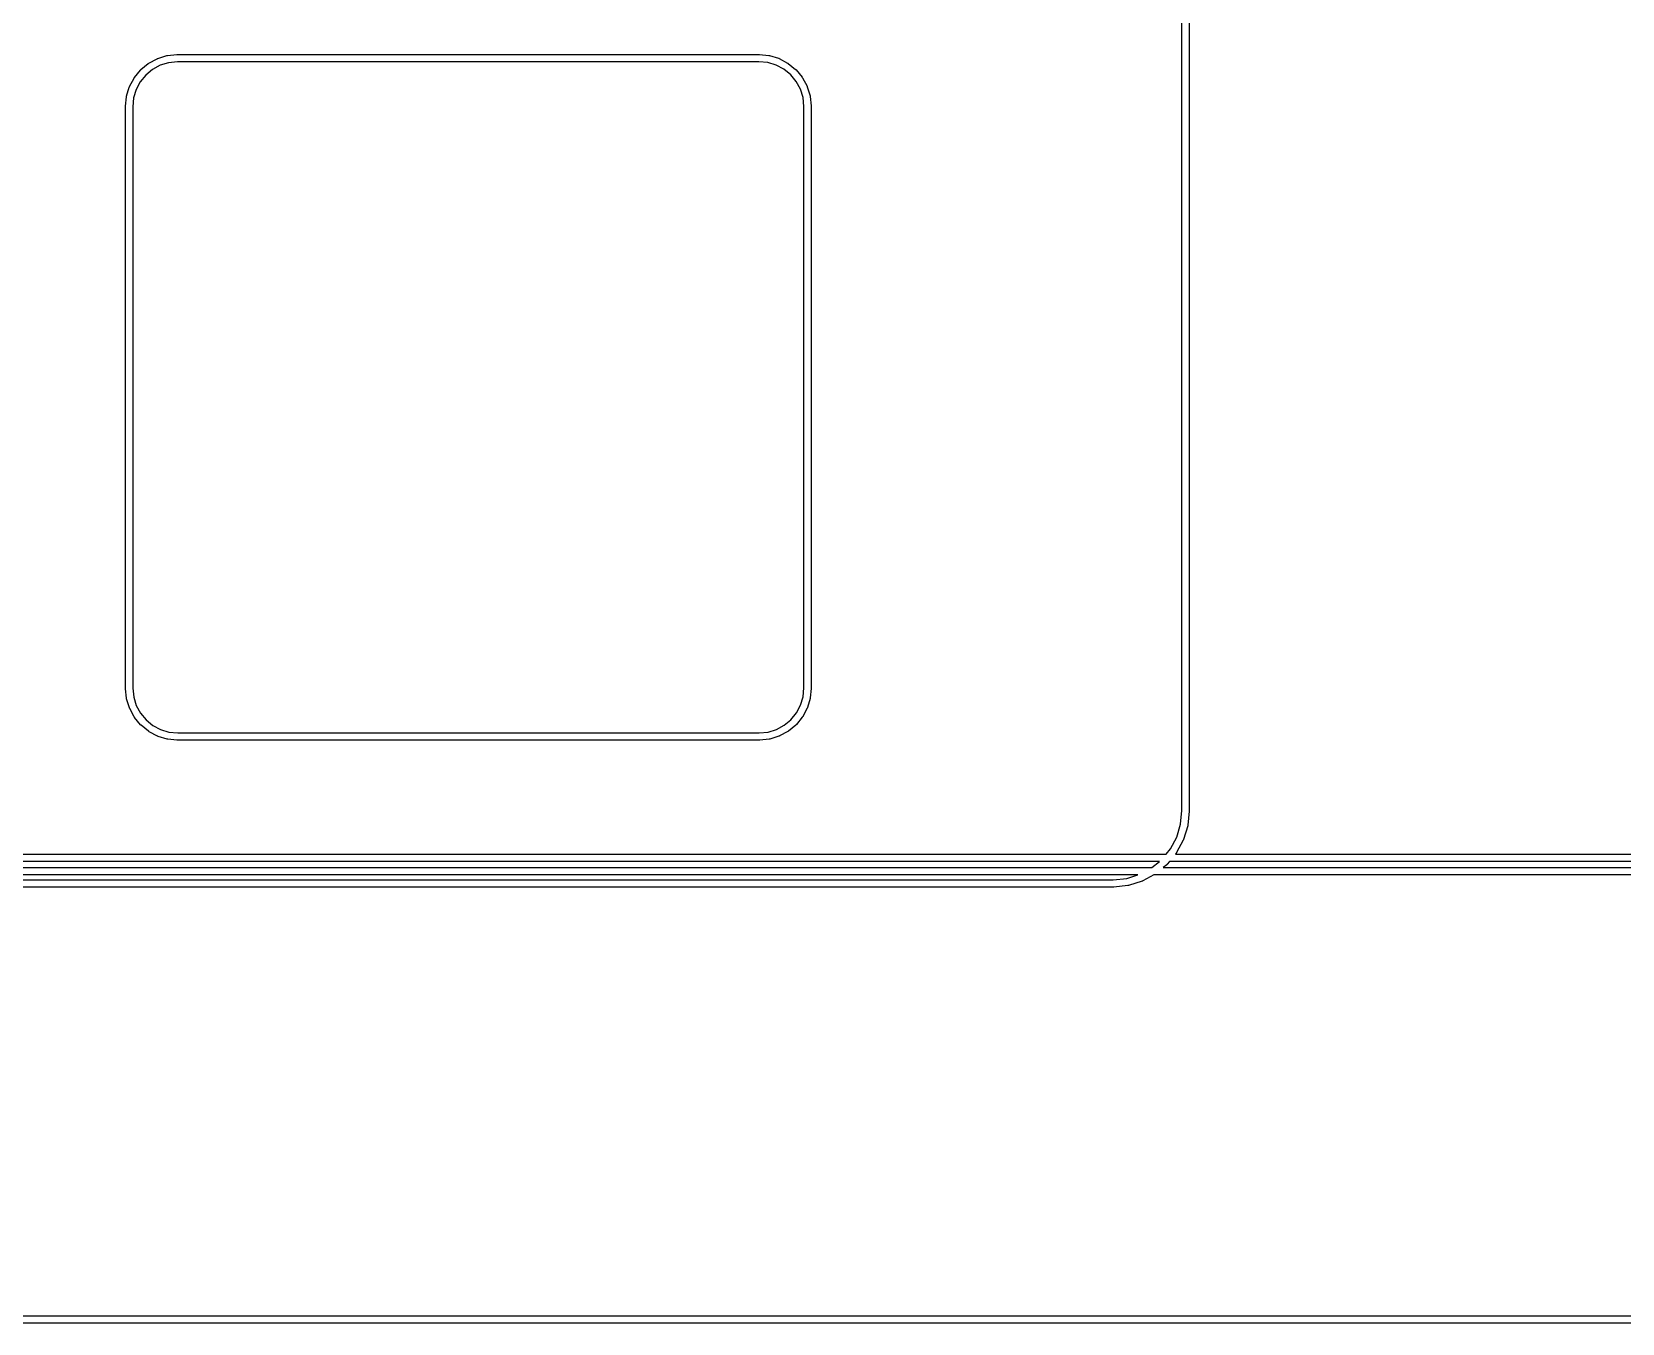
# Model space of a CAD drawing. Extents: x 18 to 369, y 6 to 139.
# Drawn here: x 48.71 to 81.52, y 22.14 to 48.79 of the extents above; entities that cross this region are included whole.
import ezdxf

# ---------------------------------------------------------------- set-up
doc = ezdxf.new("R2010")
doc.units = 0
doc.layers.add('BLACK', color=7, linetype='CONTINUOUS')

msp = doc.modelspace()

# ---------------------------------------------------------------- linework, layer by layer
at = {"layer": 'BLACK', "linetype": 'CONTINUOUS'}
for p, q in [((72.4386, 32.718), (72.4386, 49.8643)), ((72.5886, 49.8643), (72.5886, 32.7107)), ((51.3039, 48.2379), (51.4903, 48.2956)), ((51.4903, 48.2956), (51.4913, 48.2959)), ((51.4913, 48.2959), (51.498, 48.2971)), ((51.498, 48.2971), (51.5046, 48.2985)), ((51.5046, 48.2985), (51.6987, 48.3189)), ((51.6987, 48.3189), (51.6998, 48.319)), ((51.6998, 48.319), (51.7031, 48.319)), ((51.7031, 48.319), (51.7063, 48.3193)), ((51.7063, 48.3193), (51.7098, 48.3193)), ((51.7098, 48.3193), (51.7099, 48.3194)), ((51.7099, 48.3194), (51.7133, 48.3194)), ((51.7133, 48.3194), (63.7172, 48.3193)), ((63.7172, 48.3193), (63.7208, 48.319)), ((63.7208, 48.319), (63.7209, 48.319)), ((63.7209, 48.319), (63.9151, 48.2999)), ((63.9151, 48.2999), (63.9151, 48.2999)), ((63.9151, 48.2999), (63.9162, 48.2998)), ((63.9162, 48.2998), (63.9228, 48.2984)), ((63.9228, 48.2984), (63.9295, 48.2971)), ((63.9295, 48.2971), (64.1163, 48.2407)), ((50.8225, 47.8451), (50.9459, 47.9964)), ((50.9459, 47.9964), (50.9465, 47.9972)), ((50.9459, 47.9964), (50.9459, 47.9964)), ((50.9459, 47.9964), (50.9459, 47.9964)), ((50.9465, 47.9972), (50.9514, 48.002)), ((50.9514, 48.002), (50.9562, 48.0068)), ((50.9562, 48.0068), (51.1066, 48.1312)), ((51.1965, 48.0109), (51.0575, 47.8959)), ((51.1066, 48.1312), (51.1074, 48.1318)), ((51.1074, 48.1318), (51.1131, 48.1356)), ((51.1131, 48.1356), (51.1187, 48.1394)), ((51.1187, 48.1394), (51.2904, 48.2322)), ((51.3553, 48.0967), (51.1965, 48.0109)), ((51.2904, 48.2322), (51.2913, 48.2327)), ((51.2913, 48.2327), (51.2976, 48.2352)), ((51.2976, 48.2352), (51.3039, 48.2379)), ((51.5276, 48.1501), (51.3553, 48.0967)), ((51.7106, 48.1693), (51.5276, 48.1501)), ((51.7138, 48.1693), (51.7106, 48.1693)), ((63.71, 48.1693), (51.7138, 48.1694)), ((51.7138, 48.1694), (51.7138, 48.1693)), ((63.8932, 48.1514), (63.71, 48.1693)), ((64.0659, 48.0992), (63.8932, 48.1514)), ((64.2253, 48.0145), (64.0659, 48.0992)), ((64.1163, 48.2407), (64.1173, 48.2404)), ((64.1173, 48.2404), (64.1236, 48.2377)), ((64.1236, 48.2377), (64.1299, 48.2351)), ((64.1299, 48.2351), (64.3022, 48.1435)), ((64.3651, 47.9004), (64.2253, 48.0145)), ((64.3022, 48.1435), (64.3022, 48.1435)), ((64.3022, 48.1435), (64.3031, 48.143)), ((64.3031, 48.143), (64.3087, 48.1392)), ((64.3087, 48.1392), (64.3144, 48.1354)), ((64.3144, 48.1354), (64.4656, 48.012)), ((64.4656, 48.012), (64.4664, 48.0114)), ((64.4664, 48.0114), (64.4712, 48.0065)), ((64.4712, 48.0065), (64.476, 48.0017)), ((64.476, 48.0017), (64.6004, 47.8513)), ((50.6608, 47.4603), (50.7172, 47.6471)), ((50.7172, 47.6471), (50.7175, 47.6481)), ((50.7172, 47.6471), (50.7172, 47.6471)), ((50.7172, 47.6471), (50.7172, 47.6471)), ((50.7175, 47.6481), (50.7202, 47.6543)), ((50.7202, 47.6543), (50.7228, 47.6606)), ((50.7228, 47.6606), (50.8144, 47.8329)), ((50.8587, 47.5967), (50.8065, 47.4239)), ((50.8144, 47.833), (50.8149, 47.8339)), ((50.8144, 47.8329), (50.8144, 47.833)), ((50.8144, 47.8329), (50.8144, 47.8329)), ((50.8149, 47.8339), (50.8188, 47.8395)), ((50.8188, 47.8395), (50.8225, 47.8451)), ((50.9434, 47.756), (50.8587, 47.5967)), ((51.0575, 47.8959), (50.9434, 47.756)), ((64.4801, 47.7614), (64.3651, 47.9004)), ((64.566, 47.6027), (64.4801, 47.7614)), ((64.6193, 47.4303), (64.566, 47.6027)), ((64.6004, 47.8513), (64.6004, 47.8513)), ((64.6004, 47.8513), (64.6004, 47.8513)), ((64.6004, 47.8513), (64.6011, 47.8505)), ((64.6011, 47.8505), (64.6048, 47.8449)), ((64.6048, 47.8449), (64.6086, 47.8392)), ((64.6086, 47.8392), (64.7014, 47.6675)), ((64.7014, 47.6675), (64.7019, 47.6666)), ((64.7019, 47.6666), (64.7044, 47.6603)), ((64.7044, 47.6603), (64.7071, 47.654)), ((64.7071, 47.654), (64.7648, 47.4676)), ((50.6389, 47.2517), (50.658, 47.4459)), ((50.658, 47.4459), (50.6581, 47.4469)), ((50.658, 47.4459), (50.658, 47.4459)), ((50.658, 47.4459), (50.658, 47.4459)), ((50.6581, 47.4469), (50.6595, 47.4536)), ((50.6595, 47.4536), (50.6608, 47.4603)), ((50.8065, 47.4239), (50.7886, 47.2407)), ((64.6386, 47.2473), (64.6193, 47.4303)), ((64.7648, 47.4676), (64.7651, 47.4666)), ((64.7651, 47.4666), (64.7664, 47.4599)), ((64.7664, 47.4599), (64.7677, 47.4533)), ((64.7677, 47.4533), (64.7881, 47.2592)), ((64.7881, 47.2592), (64.7882, 47.2581)), ((64.7882, 47.2581), (64.7882, 47.2548)), ((50.6386, 47.248), (50.6389, 47.2516)), ((50.6386, 35.2444), (50.6386, 47.248)), ((50.6389, 47.2516), (50.6389, 47.2517)), ((50.7886, 47.2407), (50.7886, 35.2446)), ((64.6386, 47.2441), (64.6386, 47.2473)), ((64.6386, 35.248), (64.6386, 47.2441)), ((64.6386, 47.2441), (64.6386, 47.2441)), ((64.7882, 47.2548), (64.7885, 47.2516)), ((64.7885, 47.2516), (64.7886, 47.2481)), ((64.7886, 47.2481), (64.7886, 47.248)), ((64.7886, 47.248), (64.7886, 35.2407)), ((50.6386, 35.2441), (50.6386, 35.2444)), ((50.6386, 35.2438), (50.6386, 35.2441)), ((50.6386, 35.2407), (50.6386, 35.2438)), ((50.6386, 35.2406), (50.6386, 35.2407)), ((50.6386, 35.2371), (50.6386, 35.2406)), ((50.6389, 35.2339), (50.6386, 35.2371)), ((50.6389, 35.2306), (50.6389, 35.2339)), ((50.639, 35.2295), (50.6389, 35.2306)), ((50.6594, 35.0354), (50.639, 35.2295)), ((50.7886, 35.2446), (50.7886, 35.2414)), ((50.7886, 35.2414), (50.8078, 35.0584)), ((64.6206, 35.0648), (64.6386, 35.248)), ((64.7882, 35.237), (64.7692, 35.0428)), ((64.7886, 35.2407), (64.7882, 35.2371)), ((64.7882, 35.2371), (64.7882, 35.237)), ((50.6608, 35.0288), (50.6594, 35.0354)), ((50.6621, 35.0221), (50.6608, 35.0288)), ((50.6624, 35.0211), (50.6621, 35.0221)), ((50.7201, 34.8347), (50.6624, 35.0211)), ((50.7227, 34.8284), (50.7201, 34.8347)), ((50.7252, 34.8221), (50.7227, 34.8284)), ((50.7257, 34.8212), (50.7252, 34.8221)), ((50.8186, 34.6495), (50.7257, 34.8212)), ((50.7257, 34.8212), (50.7257, 34.8212)), ((50.7257, 34.8212), (50.7257, 34.8212)), ((50.8078, 35.0584), (50.8612, 34.886)), ((50.8612, 34.886), (50.947, 34.7273)), ((64.4837, 34.7327), (64.5684, 34.892)), ((64.5684, 34.892), (64.6206, 35.0648)), ((64.7043, 34.8281), (64.6127, 34.6557)), ((64.7069, 34.8343), (64.7043, 34.8281)), ((64.7096, 34.8406), (64.7069, 34.8343)), ((64.7099, 34.8416), (64.7096, 34.8406)), ((64.7663, 35.0284), (64.7099, 34.8416)), ((64.7677, 35.0351), (64.7663, 35.0284)), ((64.7691, 35.0418), (64.7677, 35.0351)), ((64.7692, 35.0428), (64.7691, 35.0418)), ((64.7692, 35.0428), (64.7692, 35.0428)), ((64.7692, 35.0428), (64.7692, 35.0428)), ((50.8224, 34.6439), (50.8186, 34.6495)), ((50.8261, 34.6382), (50.8224, 34.6439)), ((50.8267, 34.6374), (50.8261, 34.6382)), ((50.9512, 34.487), (50.8267, 34.6374)), ((50.947, 34.7273), (51.062, 34.5883)), ((50.956, 34.4822), (50.9512, 34.487)), ((50.9607, 34.4773), (50.956, 34.4822)), ((50.9615, 34.4767), (50.9607, 34.4773)), ((51.1128, 34.3533), (50.9615, 34.4767)), ((50.9615, 34.4767), (50.9615, 34.4767)), ((50.9615, 34.4767), (50.9615, 34.4767)), ((51.062, 34.5883), (51.2019, 34.4742)), ((51.2019, 34.4742), (51.3612, 34.3895)), ((64.0719, 34.392), (64.2306, 34.4778)), ((64.2306, 34.4778), (64.3697, 34.5928)), ((64.471, 34.4819), (64.3206, 34.3575)), ((64.3697, 34.5928), (64.4837, 34.7327)), ((64.4758, 34.4868), (64.471, 34.4819)), ((64.4806, 34.4915), (64.4758, 34.4868)), ((64.4813, 34.4923), (64.4806, 34.4915)), ((64.6046, 34.6436), (64.4813, 34.4923)), ((64.4813, 34.4923), (64.4813, 34.4923)), ((64.4813, 34.4923), (64.4813, 34.4923)), ((64.6084, 34.6492), (64.6046, 34.6436)), ((64.6122, 34.6548), (64.6084, 34.6492)), ((64.6127, 34.6557), (64.6122, 34.6548)), ((51.1185, 34.3495), (51.1128, 34.3533)), ((51.1241, 34.3457), (51.1185, 34.3495)), ((51.125, 34.3452), (51.1241, 34.3457)), ((51.2973, 34.2536), (51.125, 34.3452)), ((51.125, 34.3452), (51.125, 34.3452)), ((51.125, 34.3452), (51.125, 34.3452)), ((51.3035, 34.251), (51.2973, 34.2536)), ((51.3098, 34.2483), (51.3035, 34.251)), ((51.3108, 34.248), (51.3098, 34.2483)), ((51.4977, 34.1916), (51.3108, 34.248)), ((51.3612, 34.3895), (51.534, 34.3373)), ((51.5044, 34.1903), (51.4977, 34.1916)), ((51.511, 34.1889), (51.5044, 34.1903)), ((51.512, 34.1888), (51.511, 34.1889)), ((51.6989, 34.1704), (51.512, 34.1888)), ((51.512, 34.1888), (51.512, 34.1888)), ((51.512, 34.1888), (51.512, 34.1888)), ((51.534, 34.3373), (51.7173, 34.3194)), ((51.7099, 34.1694), (51.6989, 34.1704)), ((51.6989, 34.1704), (51.6989, 34.1704)), ((63.7138, 34.1693), (51.7099, 34.1694)), ((51.7173, 34.3194), (63.7133, 34.3193)), ((63.7133, 34.3193), (63.7165, 34.3194)), ((63.7133, 34.3193), (63.7133, 34.3193)), ((63.7172, 34.1693), (63.7138, 34.1693)), ((63.7165, 34.3194), (63.8995, 34.3386)), ((63.7174, 34.1694), (63.7172, 34.1693)), ((63.7208, 34.1694), (63.7174, 34.1694)), ((63.7241, 34.1697), (63.7208, 34.1694)), ((63.7273, 34.1697), (63.7241, 34.1697)), ((63.7284, 34.1698), (63.7273, 34.1697)), ((63.9225, 34.1902), (63.7284, 34.1698)), ((63.8995, 34.3386), (64.0719, 34.392)), ((63.9291, 34.1915), (63.9225, 34.1902)), ((63.9358, 34.1928), (63.9291, 34.1915)), ((63.9368, 34.1931), (63.9358, 34.1928)), ((64.1233, 34.2508), (63.9368, 34.1931)), ((63.9368, 34.1931), (63.9368, 34.1931)), ((64.1296, 34.2535), (64.1233, 34.2508)), ((64.1358, 34.256), (64.1296, 34.2535)), ((64.1368, 34.2565), (64.1358, 34.256)), ((64.3084, 34.3493), (64.1368, 34.2565)), ((64.3141, 34.3531), (64.3084, 34.3493)), ((64.3198, 34.3569), (64.3141, 34.3531)), ((64.3206, 34.3575), (64.3198, 34.3569)), ((64.3206, 34.3575), (64.3206, 34.3575)), ((64.3206, 34.3575), (64.3206, 34.3575)), ((72.4111, 32.4376), (72.4386, 32.718)), ((72.5882, 32.707), (72.5596, 32.4157)), ((72.5886, 32.7107), (72.5882, 32.707)), ((72.5882, 32.707), (72.5882, 32.707)), ((72.2002, 31.926), (72.3307, 32.1715)), ((72.3307, 32.1715), (72.4111, 32.4376)), ((72.5568, 32.4013), (72.4722, 32.1211)), ((72.5581, 32.408), (72.5568, 32.4013)), ((72.5595, 32.4146), (72.5581, 32.408)), ((72.5596, 32.4157), (72.5595, 32.4146)), ((72.1132, 31.8193), (72.2002, 31.926)), ((72.3211, 31.8369), (72.3068, 31.8193)), ((72.3248, 31.8425), (72.3211, 31.8369)), ((72.3287, 31.8481), (72.3248, 31.8425)), ((72.3292, 31.849), (72.3287, 31.8481)), ((72.4666, 32.1075), (72.3292, 31.849)), ((72.4692, 32.1138), (72.4666, 32.1075)), ((72.4719, 32.1201), (72.4692, 32.1138)), ((72.4722, 32.1211), (72.4719, 32.1201)), ((72.4722, 32.1211), (72.4722, 32.1211)), ((72.4722, 32.1211), (72.4722, 32.1211)), ((43.3139, 31.8193), (72.1132, 31.8193)), ((71.9747, 31.6693), (43.4516, 31.6693)), ((47.0699, 31.5393), (71.8176, 31.5393)), ((71.8176, 31.5393), (71.9747, 31.6693)), ((72.1257, 31.5996), (72.0529, 31.5393)), ((72.0529, 31.5393), (96.7881, 31.5393)), ((72.1305, 31.6045), (72.1257, 31.5996)), ((72.1354, 31.6092), (72.1305, 31.6045)), ((72.136, 31.61), (72.1354, 31.6092)), ((72.1845, 31.6693), (72.136, 31.61)), ((96.2467, 31.6693), (72.1845, 31.6693)), ((72.3068, 31.8193), (95.9118, 31.8193)), ((46.6628, 31.2894), (71.0133, 31.2893)), ((71.5279, 31.3893), (47.0757, 31.3894)), ((71.0133, 31.2893), (71.02, 31.2894)), ((71.0133, 31.2893), (71.0133, 31.2893)), ((71.02, 31.2894), (71.3, 31.3188)), ((71.3, 31.3188), (71.5279, 31.3893)), ((71.617, 31.2599), (71.3374, 31.1733)), ((71.6233, 31.2625), (71.617, 31.2599)), ((71.6296, 31.2651), (71.6233, 31.2625)), ((71.6305, 31.2656), (71.6296, 31.2651)), ((71.8594, 31.3893), (71.6305, 31.2656)), ((97.4938, 31.3893), (71.8594, 31.3893)), ((71.0138, 31.1393), (46.4464, 31.1394)), ((71.0172, 31.1393), (71.0138, 31.1393)), ((71.0174, 31.1394), (71.0172, 31.1393)), ((71.0243, 31.1394), (71.0174, 31.1394)), ((71.0276, 31.1397), (71.0243, 31.1394)), ((71.0308, 31.1397), (71.0276, 31.1397)), ((71.0319, 31.1398), (71.0308, 31.1397)), ((71.323, 31.1704), (71.0319, 31.1398)), ((71.3297, 31.1718), (71.323, 31.1704)), ((71.3364, 31.173), (71.3297, 31.1718)), ((71.3374, 31.1733), (71.3364, 31.173)), ((71.3374, 31.1733), (71.3374, 31.1733)), ((96.6785, 22.1394), (20.0599, 22.1393)), ((20.0673, 22.2893), (96.6845, 22.2893))]:
    msp.add_line(p, q, dxfattribs=at)

doc.saveas('drawing.dxf')
